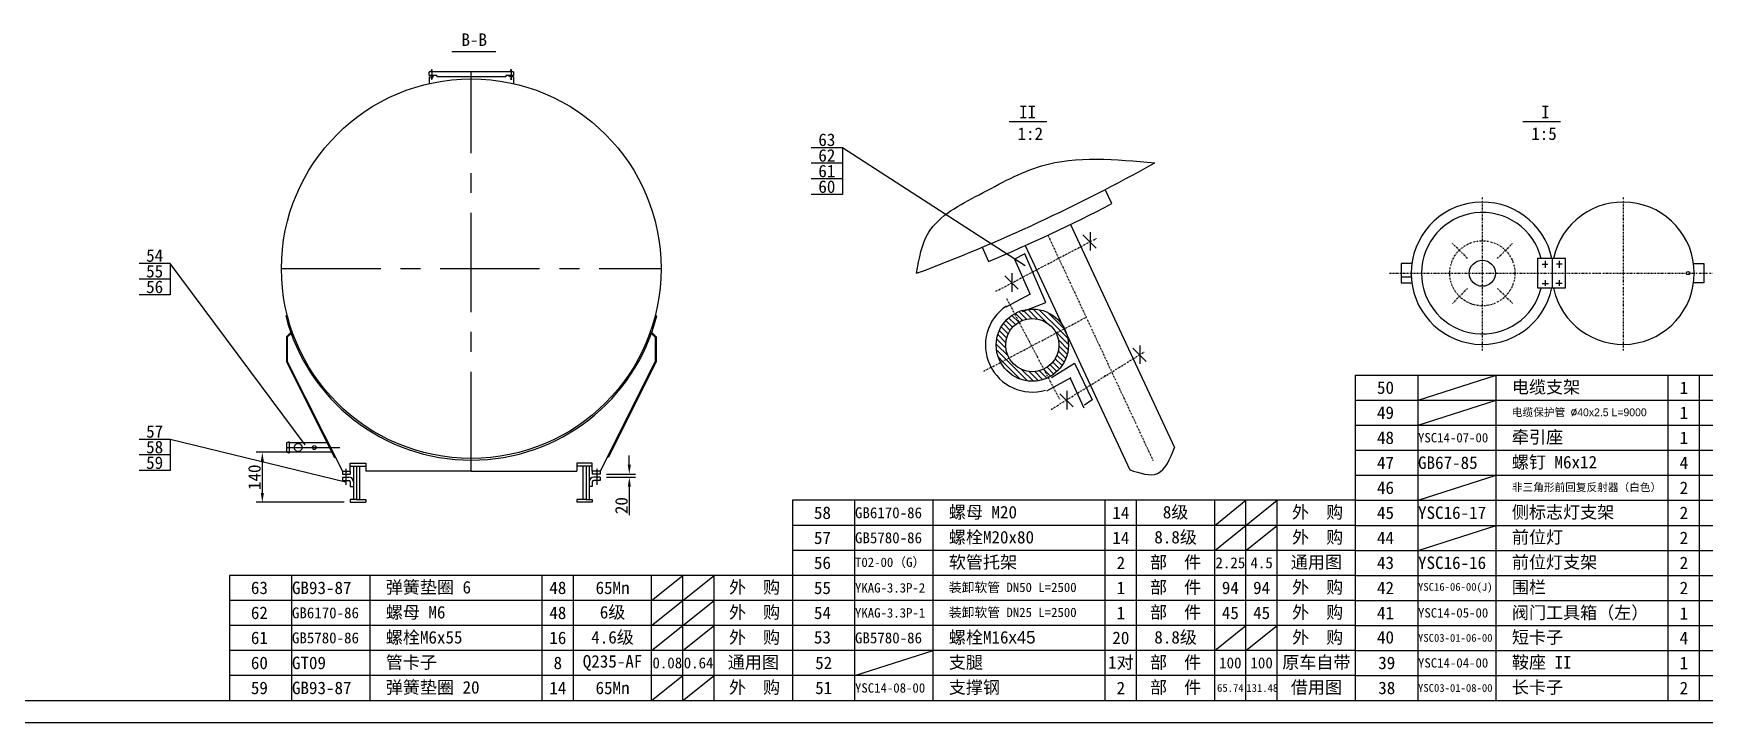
# Model space of a CAD drawing. Extents: x -95531 to 19990, y -17330 to 843.
# Drawn here: x -44969 to -44434, y -8623 to -8403 of the extents above; entities that cross this region are included whole.
import ezdxf

# ---------------------------------------------------------------- set-up
doc = ezdxf.new("R2010")
doc.units = 0
for name, pattern in [('CENTERX2', [101.6, 63.5, -12.7, 12.7, -12.7]), ('DASHDOT', [1, 0.5, -0.25, 0, -0.25]), ('PHANTOM', [63.5, 31.75, -6.35, 6.35, -6.35, 6.35, -6.35])]:
    doc.linetypes.add(name, pattern=pattern)
doc.layers.get('0').update_dxf_attribs({"linetype": 'CONTINUOUS'})
doc.layers.get('DEFPOINTS').update_dxf_attribs({"linetype": 'CONTINUOUS'})
for name, color, linetype in [('1', 5, 'CONTINUOUS'), ('2', 1, 'CONTINUOUS'), ('3', 3, 'DASHDOT'), ('LAYER1', 1, 'CONTINUOUS'), ('LAYER2', 2, 'CONTINUOUS'), ('LAYER3', 5, 'CONTINUOUS'), ('LAYER4', 3, 'PHANTOM'), ('LAYER6', 7, 'CENTERX2')]:
    doc.layers.add(name, color=color, linetype=linetype)
doc.styles.get("Standard").update_dxf_attribs({"font": 'SimSun.ttf', "height": 4})
doc.dimstyles.new('STANDARD$0', dxfattribs={"dimtxt": 5, "dimasz": 3, "dimexe": 2, "dimexo": 2, "dimgap": 0.5, "dimtad": 1, "dimdec": 4, "dimzin": 0, "dimdsep": 46, "dimtxsty": 'Standard', "dimcen": 2, "dimadec": 0, "dimazin": 0, "dimtfac": 1, "dimtdec": 4, "dimtofl": 0, "dimtmove": 0, "dimatfit": 3, "dimfxl": 1, "dimtolj": 1, "dimtzin": 0, "dimarcsym": 0})

# ---------------------------------------------------------------- blocks, each defined once
blk = doc.blocks.new('*X508')
at = {"color": 0}
for p, q in [((523.94, 66.94), (529.27, 72.27)), ((525.1, 66.33), (531.87, 73.11)), ((529.42, 68.89), (533.85, 73.32)), ((532.41, 70.11), (535.53, 73.23)), ((534.34, 70.27), (537.01, 72.94)), ((535.91, 70.07), (538.34, 72.5)), ((537.26, 69.66), (539.54, 71.94)), ((538.44, 69.07), (540.64, 71.27)), ((539.48, 68.34), (541.64, 70.5)), ((540.38, 67.47), (542.53, 69.63)), ((522.53, 62), (526.26, 65.73)), ((522.74, 63.98), (525.1, 66.33)), ((523.58, 66.58), (523.94, 66.94)), ((526.26, 65.73), (526.96, 66.42)), ((541.15, 66.48), (543.34, 68.66)), ((541.79, 65.34), (544.04, 67.6)), ((542.26, 64.05), (544.64, 66.43)), ((542.54, 62.56), (545.12, 65.14)), ((522.62, 60.32), (525.74, 63.44)), ((522.91, 58.84), (525.58, 61.51)), ((523.35, 57.51), (525.77, 59.94)), ((541.84, 58.33), (545.61, 62.1)), ((542.47, 57.19), (545.51, 60.23)), ((542.51, 60.76), (545.45, 63.71)), ((523.91, 56.3), (526.19, 58.59)), ((524.58, 55.21), (526.78, 57.41)), ((525.35, 54.21), (527.51, 56.37)), ((526.22, 53.31), (528.38, 55.47)), ((527.19, 52.51), (529.37, 54.7)), ((528.25, 51.81), (530.31, 53.87)), ((529.42, 51.21), (531.8, 53.59)), ((530.31, 53.87), (530.51, 54.06)), ((533.75, 50.24), (537.52, 54.01)), ((535.62, 50.34), (542.47, 57.19)), ((537.95, 50.91), (543.63, 56.58)), ((543.63, 56.58), (544.94, 57.89)), ((530.71, 50.73), (533.29, 53.31)), ((532.14, 50.4), (535.08, 53.34))]:
    blk.add_line(p, q, dxfattribs=at)
blk = doc.blocks.new('*D525')
at = {"color": 0, "linetype": 'ByBlock'}
for p, q in [((-46600.9, -8536.65), (-46623.15, -8536.65)), ((-46621.15, -8549.65), (-46621.15, -8539.65)), ((-46595.04, -8552.65), (-46623.15, -8552.65))]:
    blk.add_line(p, q, dxfattribs=at)
for points in [[(-46621.65, -8539.65), (-46620.65, -8539.65), (-46621.15, -8536.65)], [(-46621.65, -8549.65), (-46620.65, -8549.65), (-46621.15, -8552.65)]]:
    blk.add_solid(points, dxfattribs=at)
at = {"layer": 'DEFPOINTS', "color": 0, "linetype": 'ByBlock'}
for p in [(-46621.15, -8536.65), (-46598.9, -8536.65), (-46593.04, -8552.65)]:
    blk.add_point(p, dxfattribs=at)
at = {"color": 0, "linetype": 'ByBlock', "insert": (-46623.65, -8544.65), "char_height": 4, "attachment_point": 5, "rotation": 90}
blk.add_mtext('\\A1;140', dxfattribs=at)
blk = doc.blocks.new('*D524')
at = {"color": 0, "linetype": 'ByBlock'}
for p, q in [((-46503.83, -8540.65), (-46503.83, -8537.65)), ((-46511.16, -8543.65), (-46501.83, -8543.65)), ((-46511.16, -8544.65), (-46501.83, -8544.65)), ((-46503.83, -8547.65), (-46503.83, -8556.76))]:
    blk.add_line(p, q, dxfattribs=at)
for points in [[(-46504.33, -8540.65), (-46503.33, -8540.65), (-46503.83, -8543.65)], [(-46504.33, -8547.65), (-46503.33, -8547.65), (-46503.83, -8544.65)]]:
    blk.add_solid(points, dxfattribs=at)
at = {"layer": 'DEFPOINTS', "color": 0, "linetype": 'ByBlock'}
for p in [(-46513.16, -8543.65), (-46513.16, -8544.65), (-46503.83, -8544.65)]:
    blk.add_point(p, dxfattribs=at)
at = {"color": 0, "linetype": 'ByBlock', "insert": (-46506.33, -8553.71), "char_height": 4, "attachment_point": 5, "rotation": 90}
blk.add_mtext('\\A1;20', dxfattribs=at)

msp = doc.modelspace()

# ---------------------------------------------------------------- hatches: boundary and pattern name
at = {"layer": 'LAYER2'}
h = msp.add_hatch(dxfattribs=at)
h.set_pattern_fill('ANSI31', color=256, scale=0.5, style=0)
h.set_pattern_definition([(45, (-45197.3226, -8388.2964), (-1.122532, 1.122532), [])])
h.paths.add_polyline_path([(-44841.19378, -8416.1535), (-44841.19378, -8415.0535), (-44842.08717, -8415.0535), (-44842.08717, -8416.1535)])

# ---------------------------------------------------------------- linework, layer by layer
at = {"layer": '1', "color": 2}
for p, q in [((-44841.00092, -8414.6361), (-44841.40219, -8414.38091)), ((-44841.39131, -8414.62844), (-44840.98034, -8414.38919)), ((-44815.65369, -8414.57981), (-44816.05496, -8414.32462)), ((-44816.04408, -8414.57215), (-44815.63311, -8414.3329)), ((-44841.00092, -8417.33798), (-44841.40219, -8417.0828)), ((-44841.39131, -8417.33032), (-44840.98034, -8417.09108)), ((-44815.65369, -8417.45056), (-44816.05496, -8417.19538)), ((-44816.04408, -8417.4429), (-44815.63311, -8417.20366)), ((-44545.92499, -8560.02423), (-44725.92499, -8560.02423)), ((-44545.92499, -8568.02423), (-44725.92499, -8568.02423)), ((-44545.92499, -8576.02423), (-44725.92499, -8576.02423)), ((-44725.92499, -8584.02423), (-44905.92499, -8584.02423)), ((-44545.92499, -8584.02423), (-44725.92499, -8584.02423)), ((-44725.92499, -8592.02423), (-44905.92499, -8592.02423)), ((-44545.92499, -8592.02423), (-44725.92499, -8592.02423)), ((-44725.92499, -8600.02423), (-44905.92499, -8600.02423)), ((-44545.92499, -8600.02423), (-44725.92499, -8600.02423)), ((-44725.92499, -8608.02423), (-44905.92499, -8608.02423)), ((-44545.92499, -8608.02423), (-44725.92499, -8608.02423)), ((-45259.45906, -8623.08423), (-43998.45906, -8623.08423))]:
    msp.add_line(p, q, dxfattribs=at)
at = {"layer": '1', "color": 1}
for p, q in [((-44842.08717, -8416.1535), (-44842.08717, -8415.0535)), ((-44815.08717, -8415.0535), (-44842.08717, -8415.0535)), ((-44842.08717, -8416.6535), (-44842.08717, -8418.77377)), ((-44842.08717, -8416.6535), (-44840.80553, -8416.6535)), ((-44840.80553, -8416.6535), (-44840.58717, -8416.1535)), ((-44838.58717, -8416.6535), (-44839.58717, -8416.6535)), ((-44817.58717, -8416.6535), (-44838.58717, -8416.6535)), ((-44817.58717, -8416.1535), (-44817.58717, -8416.6535)), ((-44815.08717, -8416.1535), (-44817.58717, -8416.1535)), ((-44816.3688, -8416.6535), (-44816.58717, -8416.1535)), ((-44815.08717, -8416.6535), (-44816.3688, -8416.6535)), ((-44815.08717, -8415.0535), (-44815.08717, -8416.1535)), ((-44815.08717, -8416.6535), (-44815.08717, -8418.77377)), ((-45234.45906, -8616.02423), (-44035.51906, -8616.02423))]:
    msp.add_line(p, q, dxfattribs=at)
at = {"layer": '1'}
for p, q in [((-44628.80535, -8471.35853), (-44633.0435, -8467.12838)), ((-44630.78866, -8466.24648), (-44630.78866, -8472.17165)), ((-44653.75378, -8484.51666), (-44657.99193, -8480.2865)), ((-44655.73708, -8479.40461), (-44655.73708, -8485.32978)), ((-44612.85693, -8507.59601), (-44617.09507, -8503.36585)), ((-44614.84023, -8502.48395), (-44614.84023, -8508.40912)), ((-44636.21051, -8522.1691), (-44640.44866, -8517.93894)), ((-44638.19381, -8517.05705), (-44638.19381, -8522.98222))]:
    msp.add_line(p, q, dxfattribs=at)
msp.add_circle((-44505.36928, -8479.41765), 4.16667, dxfattribs=at)
at = {"layer": '2', "color": 5}
for p, q in [((-44656.68573, -8430.88157), (-44644.57153, -8430.88157)), ((-44492.46514, -8430.88157), (-44480.35095, -8430.88157))]:
    msp.add_line(p, q, dxfattribs=at)
at = {"layer": '3'}
for p, q in [((-44505.36928, -8455.25229), (-44505.36928, -8504.26503)), ((-44460.37335, -8455.25229), (-44460.37335, -8504.26503)), ((-44644.25734, -8467.2382), (-44610.65982, -8539.28832)), ((-44660.87408, -8485.18922), (-44628.69651, -8468.24842)), ((-44510.11839, -8474.65981), (-44514.92744, -8469.85076)), ((-44500.50067, -8474.65981), (-44495.69162, -8469.85076)), ((-44535.06523, -8479.41765), (-44431.88894, -8479.41765)), ((-44657.48639, -8487.47997), (-44640.54559, -8519.65754)), ((-44510.11839, -8484.27753), (-44514.92744, -8489.08658)), ((-44500.50067, -8484.27753), (-44495.69162, -8489.08658)), ((-44664.73514, -8510.7283), (-44632.01131, -8493.4999)), ((-44643.1941, -8522.95306), (-44613.49172, -8504.60052))]:
    msp.add_line(p, q, dxfattribs=at)
msp.add_circle((-44505.36928, -8479.41765), 10.41667, dxfattribs=at)
at = {"layer": 'LAYER1'}
for p, q in [((-44839.58717, -8416.1535), (-44842.08717, -8416.1535)), ((-44839.58717, -8416.1535), (-44839.58717, -8416.6535)), ((-44709.91903, -8439.26912), (-44719.91903, -8439.26912)), ((-44709.91903, -8444.26912), (-44719.91903, -8444.26912)), ((-44709.91903, -8449.26912), (-44719.91903, -8449.26912)), ((-44709.91903, -8454.26912), (-44719.91903, -8454.26912)), ((-44623.76835, -8457.17271), (-44625.97295, -8452.6838)), ((-44637.03093, -8463.80567), (-44603.74813, -8535.18088)), ((-44665.29729, -8471.10788), (-44663.23078, -8475.6628)), ((-44651.63572, -8473.25514), (-44655.17172, -8475.01981)), ((-44644.91734, -8488.78419), (-44651.63572, -8473.25514)), ((-44651.53186, -8470.56757), (-44618.08261, -8542.29971)), ((-44924.81645, -8476.29265), (-44934.81645, -8476.29265)), ((-44649.86775, -8486.31367), (-44654.81812, -8475.01981)), ((-44527.94379, -8476.26566), (-44531.27684, -8476.26566)), ((-44531.27684, -8476.26566), (-44531.27684, -8482.47149)), ((-44486.25576, -8476.46585), (-44484.45066, -8476.46585)), ((-44485.25293, -8475.46491), (-44485.25293, -8477.66698)), ((-44483.0467, -8474.74718), (-44483.0467, -8484.10015)), ((-44479.83764, -8476.46585), (-44481.64274, -8476.46585)), ((-44480.84047, -8475.46491), (-44480.84047, -8477.66698)), ((-44437.84276, -8476.26566), (-44434.50971, -8476.26566)), ((-44434.50971, -8476.26566), (-44434.50971, -8482.47149)), ((-44924.81645, -8481.29265), (-44934.81645, -8481.29265)), ((-44531.30647, -8480.58472), (-44528.06496, -8480.58472)), ((-44531.27684, -8482.47149), (-44527.86721, -8482.47149)), ((-44486.25576, -8482.67168), (-44484.2501, -8482.67168)), ((-44485.25293, -8481.67074), (-44485.25293, -8483.47243)), ((-44479.83764, -8482.67168), (-44481.8433, -8482.67168)), ((-44480.84047, -8481.67074), (-44480.84047, -8483.47243)), ((-44434.50971, -8482.47149), (-44437.91934, -8482.47149)), ((-44924.81645, -8486.29265), (-44934.81645, -8486.29265)), ((-44657.64695, -8490.19592), (-44649.86775, -8485.96073)), ((-44652.34293, -8491.60765), (-44644.91734, -8488.78419)), ((-44887.4046, -8492.9535), (-44887.88909, -8493.07706)), ((-44769.76974, -8492.9535), (-44769.28524, -8493.07706)), ((-44886.39227, -8498.44137), (-44887.71757, -8499.76667)), ((-44887.71757, -8499.76667), (-44887.71757, -8507.72484)), ((-44886.18013, -8498.6535), (-44887.41757, -8499.89094)), ((-44887.41757, -8499.89094), (-44887.41757, -8507.6535)), ((-44770.9942, -8498.6535), (-44769.75676, -8499.89094)), ((-44770.78207, -8498.44137), (-44769.45676, -8499.76667)), ((-44769.75676, -8499.89094), (-44769.75676, -8507.6535)), ((-44769.45676, -8499.76667), (-44769.45676, -8507.72484)), ((-44887.71757, -8507.72484), (-44872.29309, -8538.32373)), ((-44887.41757, -8507.6535), (-44869.77455, -8542.6535)), ((-44769.75676, -8507.6535), (-44787.39978, -8542.6535)), ((-44769.45676, -8507.72484), (-44784.88124, -8538.32373)), ((-44643.14936, -8512.78363), (-44635.72377, -8508.19552)), ((-44635.72377, -8508.19552), (-44630.06615, -8519.84231)), ((-44644.56373, -8517.01885), (-44636.78453, -8512.78363)), ((-44637.14375, -8512.9792), (-44632.74675, -8522.40861)), ((-44625.92499, -8512.2828), (-44625.92499, -8512.02423)), ((-44545.92499, -8616.02423), (-44545.92499, -8512.02423)), ((-44525.92499, -8616.02423), (-44525.92499, -8512.02423)), ((-44500.92499, -8616.02423), (-44500.92499, -8512.02423)), ((-44445.92499, -8616.02423), (-44445.92499, -8512.02423)), ((-44435.92499, -8616.02423), (-44435.92499, -8512.02423)), ((-44630.06615, -8519.84231), (-44632.54137, -8521.60696)), ((-44924.81645, -8532.52711), (-44934.81645, -8532.52711)), ((-44886.81757, -8533.3535), (-44887.71757, -8533.6535)), ((-44887.71757, -8533.6535), (-44887.71757, -8536.6535)), ((-44886.81757, -8536.9535), (-44887.71757, -8536.6535)), ((-44886.81757, -8533.4535), (-44886.81757, -8533.3535)), ((-44886.81757, -8533.6535), (-44886.81757, -8533.4535)), ((-44886.81757, -8533.6535), (-44886.81757, -8536.6535)), ((-44874.64729, -8533.6535), (-44886.81757, -8533.6535)), ((-44873.13503, -8536.6535), (-44886.81757, -8536.6535)), ((-44886.81757, -8536.6535), (-44886.81757, -8536.8535)), ((-44886.81757, -8536.8535), (-44886.81757, -8536.9535)), ((-44924.81645, -8537.52711), (-44934.81645, -8537.52711)), ((-44924.81645, -8542.52711), (-44934.81645, -8542.52711)), ((-44872.29309, -8538.32373), (-44872.0252, -8538.18869)), ((-44869.77455, -8542.6535), (-44869.77455, -8543.6535)), ((-44869.77455, -8542.6535), (-44867.27455, -8542.6535)), ((-44867.27455, -8540.1535), (-44862.27455, -8540.1535)), ((-44867.27455, -8542.6535), (-44867.27455, -8540.1535)), ((-44867.27455, -8541.0535), (-44866.52455, -8541.0535)), ((-44867.27455, -8541.0535), (-44862.27455, -8541.0535)), ((-44867.27455, -8542.6535), (-44867.27455, -8543.6535)), ((-44866.52455, -8541.0535), (-44866.27455, -8541.0535)), ((-44866.27455, -8541.0535), (-44866.27455, -8551.7535)), ((-44865.27455, -8541.0535), (-44865.27455, -8551.7535)), ((-44864.27455, -8541.0535), (-44864.27455, -8551.7535)), ((-44862.27455, -8540.1535), (-44862.27455, -8542.6535)), ((-44828.58717, -8542.6535), (-44862.27455, -8542.6535)), ((-44828.58717, -8542.6535), (-44794.89978, -8542.6535)), ((-44789.89978, -8540.1535), (-44794.89978, -8540.1535)), ((-44794.89978, -8540.1535), (-44794.89978, -8542.6535)), ((-44789.89978, -8541.0535), (-44794.89978, -8541.0535)), ((-44792.89978, -8541.0535), (-44792.89978, -8551.7535)), ((-44791.89978, -8541.0535), (-44791.89978, -8551.7535)), ((-44790.64978, -8541.0535), (-44790.89978, -8541.0535)), ((-44790.89978, -8541.0535), (-44790.89978, -8551.7535)), ((-44789.89978, -8541.0535), (-44790.64978, -8541.0535)), ((-44789.89978, -8542.6535), (-44789.89978, -8540.1535)), ((-44787.39978, -8542.6535), (-44789.89978, -8542.6535)), ((-44789.89978, -8542.6535), (-44789.89978, -8543.6535)), ((-44787.39978, -8542.6535), (-44787.39978, -8543.6535)), ((-44784.88124, -8538.32373), (-44785.14913, -8538.18869)), ((-44869.77455, -8543.6535), (-44867.27455, -8543.6535)), ((-44869.77455, -8544.6535), (-44867.77455, -8544.6535)), ((-44869.77455, -8544.6535), (-44869.77455, -8545.6535)), ((-44869.77455, -8545.6535), (-44867.77455, -8545.6535)), ((-44867.27455, -8546.1535), (-44867.27455, -8547.59148)), ((-44867.27455, -8547.59148), (-44866.27455, -8547.59148)), ((-44789.89978, -8547.59148), (-44790.89978, -8547.59148)), ((-44787.39978, -8543.6535), (-44789.89978, -8543.6535)), ((-44789.89978, -8546.1535), (-44789.89978, -8547.59148)), ((-44787.39978, -8544.6535), (-44789.39978, -8544.6535)), ((-44787.39978, -8545.6535), (-44789.39978, -8545.6535)), ((-44787.39978, -8544.6535), (-44787.39978, -8545.6535)), ((-44865.27455, -8551.7535), (-44867.27455, -8551.7535)), ((-44867.27455, -8551.7535), (-44867.27455, -8552.6535)), ((-44867.27455, -8552.6535), (-44862.27455, -8552.6535)), ((-44865.27455, -8551.7535), (-44862.27455, -8551.7535)), ((-44862.27455, -8551.7535), (-44862.27455, -8552.6535)), ((-44794.89978, -8551.7535), (-44794.89978, -8552.6535)), ((-44791.89978, -8551.7535), (-44794.89978, -8551.7535)), ((-44789.89978, -8552.6535), (-44794.89978, -8552.6535)), ((-44791.89978, -8551.7535), (-44789.89978, -8551.7535)), ((-44789.89978, -8551.7535), (-44789.89978, -8552.6535)), ((-44725.92499, -8552.02423), (-44725.92499, -8616.02423)), ((-44545.92499, -8552.02423), (-44725.92499, -8552.02423)), ((-44705.92499, -8616.02423), (-44705.92499, -8552.02423)), ((-44680.92499, -8616.02423), (-44680.92499, -8552.02423)), ((-44625.92499, -8616.02423), (-44625.92499, -8552.02423)), ((-44615.92499, -8616.02423), (-44615.92499, -8552.02423)), ((-44590.92499, -8616.02423), (-44590.92499, -8552.02423)), ((-44580.92499, -8616.02423), (-44580.92499, -8552.02423)), ((-44570.92499, -8616.02423), (-44570.92499, -8552.02423)), ((-44905.92499, -8576.02423), (-44905.92499, -8616.02423)), ((-44725.92499, -8576.02423), (-44905.92499, -8576.02423)), ((-44885.92499, -8616.02423), (-44885.92499, -8576.02423)), ((-44860.92499, -8616.02423), (-44860.92499, -8576.02423)), ((-44805.92499, -8616.02423), (-44805.92499, -8576.02423)), ((-44795.92499, -8616.02423), (-44795.92499, -8576.02423)), ((-44770.92499, -8616.02423), (-44770.92499, -8576.02423)), ((-44760.92499, -8616.02423), (-44760.92499, -8576.02423)), ((-44750.92499, -8616.02423), (-44750.92499, -8576.02423))]:
    msp.add_line(p, q, dxfattribs=at)
at = {"layer": 'LAYER1', "color": 1}
for p, q in [((-44545.92499, -8512.02423), (-44365.92499, -8512.02423)), ((-44545.92499, -8536.02423), (-44365.92499, -8536.02423))]:
    msp.add_line(p, q, dxfattribs=at)
at = {"layer": 'LAYER1', "color": 2}
for p, q in [((-44545.92499, -8520.02423), (-44365.92499, -8520.02423)), ((-44545.92499, -8528.02423), (-44365.92499, -8528.02423)), ((-44545.92499, -8536.02423), (-44365.92499, -8536.02423)), ((-44545.92499, -8536.02423), (-44365.92499, -8536.02423)), ((-44545.92499, -8544.02423), (-44365.92499, -8544.02423)), ((-44545.92499, -8552.02423), (-44365.92499, -8552.02423)), ((-44545.92499, -8560.02423), (-44365.92499, -8560.02423)), ((-44545.92499, -8568.02423), (-44365.92499, -8568.02423)), ((-44545.92499, -8576.02423), (-44365.92499, -8576.02423)), ((-44545.92499, -8584.02423), (-44365.92499, -8584.02423)), ((-44545.92499, -8592.02423), (-44365.92499, -8592.02423)), ((-44545.92499, -8600.02423), (-44365.92499, -8600.02423)), ((-44545.92499, -8608.02423), (-44365.92499, -8608.02423))]:
    msp.add_line(p, q, dxfattribs=at)
at = {"layer": 'LAYER1'}
msp.add_lwpolyline([(-44487.68382, -8474.74718), (-44487.68382, -8484.10015), (-44478.75941, -8484.10015), (-44478.75941, -8474.74718)], close=True, dxfattribs=at)
for centre, radius in [((-44828.58717, -8477.9535), 60.7), ((-44439.53743, -8479.3864), 0.56797), ((-44649.22897, -8502.39953), 11.54336), ((-44649.22897, -8502.39953), 8.49899), ((-44883.9324, -8535.1535), 1.25), ((-44878.78939, -8535.1535), 0.625)]:
    msp.add_circle(centre, radius, dxfattribs=at)
for centre, radius, start, end in [((-44881.87446, -7957.66665), 557.25, 290.5559602, 299.1916874), ((-44881.87446, -7957.66665), 562.25, 292.8843734, 297.3264243), ((-44505.36928, -8479.41765), 22.75, 11.8467856, 348.1222388), ((-44460.37335, -8479.41765), 22.75, 191.8777612, 168.1532144), ((-44505.36928, -8479.41765), 19.41667, 13.9183617, 346.0450428), ((-44828.58717, -8477.9535), 61.2, 194.3069746, 345.6930254), ((-44649.22897, -8502.39953), 15, 123.6182689, 286.3817311), ((-44867.77455, -8546.1535), 1.5, 0, 90), ((-44867.77455, -8546.1535), 0.5, 0, 90), ((-44789.39978, -8546.1535), 1.5, 90, 180), ((-44789.39978, -8546.1535), 0.5, 90, 180)]:
    msp.add_arc(centre, radius, start, end, dxfattribs=at)
at = {"layer": 'LAYER2'}
for points in [[(-44686.21169, -8479.43638), (-44682.33289, -8466.31448), (-44666.2072, -8454.31578), (-44646.25511, -8445.08274), (-44610.08524, -8444.14191)], [(-44618.08261, -8542.29971), (-44609.25166, -8543.44901), (-44603.74813, -8535.18088)]]:
    msp.add_spline(points, degree=3, dxfattribs=at)
at = {"layer": 'LAYER3'}
for p, q in [((-44834.81943, -8408.48329), (-44820.72397, -8408.48329)), ((-44651.5108, -8477.06406), (-44709.91903, -8439.26912)), ((-44709.91903, -8439.26912), (-44709.91903, -8454.26912)), ((-44881.6595, -8534.27098), (-44924.81645, -8476.29265)), ((-44924.81645, -8476.29265), (-44924.81645, -8486.29265)), ((-44525.92499, -8520.02423), (-44500.92499, -8512.02423)), ((-44525.92499, -8528.02423), (-44500.92499, -8520.02423)), ((-44868.80419, -8546.19825), (-44924.81645, -8532.52711)), ((-44924.81645, -8532.52711), (-44924.81645, -8542.52711)), ((-44525.92499, -8552.02423), (-44500.92499, -8544.02423)), ((-44590.92499, -8568.02423), (-44570.92499, -8552.02423)), ((-44590.92499, -8568.02423), (-44570.92499, -8552.02423)), ((-44590.92499, -8560.02423), (-44580.92499, -8552.02423)), ((-44580.92499, -8568.02423), (-44570.92499, -8560.02423)), ((-44525.92499, -8568.02423), (-44500.92499, -8560.02423)), ((-44770.92499, -8592.02423), (-44750.92499, -8576.02423)), ((-44770.92499, -8584.02423), (-44760.92499, -8576.02423)), ((-44770.92499, -8600.02423), (-44750.92499, -8584.02423)), ((-44760.92499, -8600.02423), (-44750.92499, -8592.02423)), ((-44590.92499, -8600.02423), (-44580.92499, -8592.02423)), ((-44580.92499, -8600.02423), (-44570.92499, -8592.02423)), ((-44705.92499, -8608.02423), (-44680.92499, -8600.02423)), ((-44770.92499, -8616.02423), (-44760.92499, -8608.02423)), ((-44760.92499, -8616.02423), (-44750.92499, -8608.02423))]:
    msp.add_line(p, q, dxfattribs=at)
at = {"layer": 'LAYER4'}
for p, q in [((-44868.67994, -8541.93701), (-44868.67994, -8547.07627)), ((-44788.49439, -8541.93701), (-44788.49439, -8547.07627))]:
    msp.add_line(p, q, dxfattribs=at)
at = {"layer": 'LAYER6', "ltscale": 0.5}
for p, q in [((-44841.19378, -8414.27644), (-44841.19378, -8417.39967)), ((-44815.84655, -8414.24653), (-44815.84655, -8417.60782)), ((-44828.58717, -8542.6535), (-44828.58717, -8415.0535)), ((-44889.28717, -8477.9535), (-44767.88717, -8477.9535)), ((-44887.71757, -8535.1535), (-44870.59667, -8535.1535))]:
    msp.add_line(p, q, dxfattribs=at)

# ---------------------------------------------------------------- block references
at = {"layer": 'LAYER2', "xscale": -1}
msp.add_blockref('*X508', (-44115.15617, -8564.17564), dxfattribs=at)

# ---------------------------------------------------------------- texts
at = {"layer": 'LAYER3'}
for s, insert, char_height, width, attachment_point in [('B-B', (-44831.721, -8402.73993), 4, 38.0112, 1), ('II', (-44653.46457, -8425.84681), 4, 29.5768, 1), ('I', (-44486.57571, -8425.84681), 4, 29.5768, 1), ('63', (-44714.91903, -8436.76912), 4, 10, 5), ('1:2', (-44653.96193, -8432.80566), 4, 24.6926, 1), ('1:5', (-44489.74135, -8432.80566), 4, 24.6926, 1), ('62', (-44714.91903, -8441.76912), 4, 10, 5), ('61', (-44714.91903, -8446.76912), 4, 10, 5), ('60', (-44714.91903, -8451.76912), 4, 10, 5), ('54', (-44929.81645, -8473.79265), 4, 10, 5), ('55', (-44929.81645, -8478.79265), 4, 10, 5), ('56', (-44929.81645, -8483.79265), 4, 10, 5), ('50', (-44536.33091, -8516.02428), 4, 20, 5), ('电缆支架', (-44495.92499, -8516.02423), 4, 50, 4), ('1', (-44440.92499, -8516.02423), 4, 10, 5), ('49', (-44536.33091, -8524.02428), 4, 20, 5), ('电缆保护管 \\Ftxt.shx;%%c\\fￋￎￌ￥|b0|i0|c134|p2;40x2.5 L=9000', (-44495.92499, -8524.02423), 2.5, 50, 4), ('1', (-44440.92499, -8524.02423), 4, 10, 5), ('57', (-44929.81645, -8530.02711), 4, 10, 5), ('48', (-44536.33091, -8532.02428), 4, 20, 5), ('YSC14-07-00', (-44525.92499, -8532.02423), 3, 25, 4), ('牵引座', (-44495.92499, -8532.02423), 4, 50, 4), ('1', (-44440.92499, -8532.02423), 4, 10, 5), ('58', (-44929.81645, -8535.02711), 4, 10, 5), ('螺钉 M6x12', (-44495.92499, -8540.02423), 4, 50, 4), ('59', (-44929.81645, -8540.02711), 4, 10, 5), ('47', (-44536.33091, -8540.02428), 4, 20, 5), ('GB67-85', (-44525.92499, -8540.02423), 4, 25, 4), ('4', (-44440.92499, -8540.02423), 4, 10, 5), ('46', (-44536.33091, -8548.02428), 4, 20, 5), ('非三角形前回复反射器（白色）', (-44495.92499, -8548.02423), 2.5, 50, 4), ('2', (-44440.92499, -8548.02423), 4, 10, 5), ('螺母 M20', (-44675.92499, -8556.02423), 4, 50, 4), ('8级', (-44603.42499, -8556.02423), 4, 25, 5), ('外  购', (-44558.01909, -8556.02418), 4, 25, 5), ('侧标志灯支架', (-44495.92499, -8556.02423), 4, 50, 4), ('58', (-44716.33091, -8556.02428), 4, 20, 5), ('GB6170-86', (-44705.92499, -8556.02423), 3.5, 25, 4), ('14', (-44620.92499, -8556.02423), 4, 10, 5), ('45', (-44536.33091, -8556.02428), 4, 20, 5), ('YSC16-17', (-44525.92499, -8556.02423), 4, 25, 4), ('2', (-44440.92499, -8556.02423), 4, 10, 5), ('57', (-44716.33091, -8564.02428), 4, 20, 5), ('GB5780-86', (-44705.92499, -8564.02423), 3.5, 25, 4), ('螺栓M20x80', (-44675.92499, -8564.02423), 4, 50, 4), ('14', (-44620.92499, -8564.02423), 4, 10, 5), ('8.8级', (-44603.42499, -8564.02423), 4, 25, 5), ('外  购', (-44558.01909, -8564.02423), 4, 25, 5), ('44', (-44536.33091, -8564.02428), 4, 20, 5), ('前位灯', (-44495.92499, -8564.02423), 4, 50, 4), ('2', (-44440.92499, -8564.02423), 4, 10, 5), ('软管托架', (-44675.92499, -8572.02423), 4, 50, 4), ('部  件', (-44603.42499, -8572.02423), 4, 25, 5), ('通用图', (-44558.42499, -8572.02423), 4, 25, 5), ('前位灯支架', (-44495.92499, -8572.02423), 4, 50, 4), ('56', (-44716.33091, -8572.02428), 4, 20, 5), ('T02-00（G）', (-44705.92499, -8572.02423), 3, 25, 4), ('2', (-44620.92499, -8572.02423), 4, 10, 5), ('2.25', (-44585.92499, -8572.02423), 3.5, 10, 5), ('4.5', (-44575.92499, -8572.02423), 3.5, 10, 5), ('43', (-44536.33091, -8572.02428), 4, 20, 5), ('YSC16-16', (-44525.92499, -8572.02423), 4, 25, 4), ('2', (-44440.92499, -8572.02423), 4, 10, 5), ('63', (-44896.33091, -8580.02428), 4, 20, 5), ('GB93-87', (-44885.92499, -8580.02423), 4, 25, 4), ('弹簧垫圈 6', (-44855.92499, -8580.02423), 4, 50, 4), ('48', (-44800.92499, -8580.02423), 4, 10, 5), ('65Mn', (-44783.42499, -8580.02423), 4, 25, 5), ('外  购', (-44738.01909, -8580.02413), 4, 25, 5), ('55', (-44716.33091, -8580.02428), 4, 20, 5), ('YKAG-3.3P-2', (-44705.92499, -8580.02423), 3, 25, 4), ('装卸软管 DN50 L=2500', (-44675.92499, -8580.02423), 3, 50, 4), ('1', (-44620.92499, -8580.02423), 4, 10, 5), ('部  件', (-44603.42499, -8580.02423), 4, 25, 5), ('94', (-44585.92499, -8580.02423), 4, 10, 5), ('94', (-44575.92499, -8580.02423), 4, 10, 5), ('外  购', (-44558.01909, -8580.02423), 4, 25, 5), ('42', (-44536.33091, -8580.02428), 4, 20, 5), ('YSC16-06-00(J)', (-44525.92499, -8580.02423), 2.5, 25, 4), ('围栏', (-44495.92499, -8580.02423), 4, 50, 4), ('2', (-44440.92499, -8580.02423), 4, 10, 5), ('螺母 M6', (-44855.92499, -8588.02423), 4, 50, 4), ('6级', (-44783.42499, -8588.02423), 4, 25, 5), ('外  购', (-44738.01909, -8588.02413), 4, 25, 5), ('部  件', (-44603.42499, -8588.02423), 4, 25, 5), ('外  购', (-44558.01909, -8588.02423), 4, 25, 5), ('阀门工具箱（左）', (-44495.92499, -8588.19796), 4, 50, 4), ('62', (-44896.33091, -8588.02428), 4, 20, 5), ('GB6170-86', (-44885.92499, -8588.02423), 3.5, 25, 4), ('48', (-44800.92499, -8588.02423), 4, 10, 5), ('54', (-44716.33091, -8588.02428), 4, 20, 5), ('YKAG-3.3P-1', (-44705.92499, -8588.02423), 3, 25, 4), ('装卸软管 DN25 L=2500', (-44675.92499, -8588.02423), 3, 50, 4), ('1', (-44620.92499, -8588.02423), 4, 10, 5), ('45', (-44585.92499, -8588.02423), 4, 10, 5), ('45', (-44575.92499, -8588.02423), 4, 10, 5), ('41', (-44536.33091, -8588.02428), 4, 20, 5), ('YSC14-05-00', (-44525.92499, -8588.02423), 3, 25, 4), ('1', (-44440.92499, -8588.19796), 4, 10, 5), ('61', (-44896.33091, -8596.02428), 4, 20, 5), ('GB5780-86', (-44885.92499, -8596.02423), 3.5, 25, 4), ('螺栓M6x55', (-44855.92499, -8596.02423), 4, 50, 4), ('16', (-44800.92499, -8596.02423), 4, 10, 5), ('4.6级', (-44783.42499, -8596.02423), 4, 25, 5), ('外  购', (-44738.01909, -8596.02413), 4, 25, 5), ('53', (-44716.33091, -8595.85056), 4, 20, 5), ('GB5780-86', (-44705.92499, -8596.02423), 3.5, 25, 4), ('螺栓M16\\fￋￎￌ￥|b0|i0|c0|p2;x\\fￋￎￌ￥|b0|i0|c134|p2;45', (-44675.92499, -8596.02423), 4, 50, 4), ('20', (-44620.92499, -8596.02423), 4, 10, 5), ('8.8级', (-44603.42499, -8596.02423), 4, 25, 5), ('外  购', (-44558.01909, -8596.02423), 4, 25, 5), ('40', (-44536.33091, -8595.85056), 4, 20, 5), ('YSC03-01-06-00', (-44525.92499, -8596.02423), 2.5, 25, 4), ('短卡子', (-44495.92499, -8596.02423), 4, 50, 4), ('4', (-44440.92499, -8596.02423), 4, 10, 5), ('管卡子', (-44855.92499, -8604.02423), 4, 50, 4), ('Q235-AF', (-44783.42499, -8604.02423), 4, 25, 5), ('通用图', (-44738.42499, -8604.02423), 4, 25, 5), ('支腿', (-44675.92499, -8604.02423), 4, 50, 4), ('1对', (-44620.92499, -8604.02423), 4, 10, 5), ('部  件', (-44603.42499, -8604.02423), 4, 25, 5), ('原车自带', (-44558.42499, -8604.02423), 4, 25, 5), ('鞍座 II', (-44495.92499, -8604.02423), 4, 50, 4), ('60', (-44896.33091, -8604.02428), 4, 20, 5), ('GT09', (-44885.92499, -8604.02423), 4, 25, 4), ('8', (-44800.92499, -8604.02423), 4, 10, 5), ('0.08', (-44765.92499, -8604.02423), 3.5, 10, 5), ('0.64', (-44755.92499, -8604.02423), 3.5, 10, 5), ('52', (-44715.92499, -8604.02423), 4, 20, 5), ('100', (-44585.92499, -8604.02423), 3.5, 10, 5), ('100', (-44575.92499, -8604.02423), 3.5, 10, 5), ('39', (-44535.92499, -8604.02423), 4, 20, 5), ('YSC14-04-00', (-44525.92499, -8604.02423), 3, 25, 4), ('1', (-44440.92499, -8604.02423), 4, 10, 5), ('59', (-44896.33091, -8612.02428), 4, 20, 5), ('GB93-87', (-44885.92499, -8612.02423), 4, 25, 4), ('弹簧垫圈 20', (-44855.92499, -8612.02423), 4, 50, 4), ('14', (-44800.92499, -8612.02423), 4, 10, 5), ('65Mn', (-44783.42499, -8612.02423), 4, 25, 5), ('外  购', (-44738.01909, -8612.02413), 4, 25, 5), ('51', (-44715.92499, -8612.02423), 4, 20, 5), ('YSC14-08-00', (-44705.92499, -8612.02423), 3, 25, 4), ('支撑钢', (-44675.92499, -8612.02423), 4, 50, 4), ('2', (-44620.92499, -8612.02423), 4, 10, 5), ('部  件', (-44603.42499, -8612.02423), 4, 25, 5), ('65.74', (-44585.92499, -8612.02423), 2.5, 10, 5), ('131.48', (-44575.72204, -8612.02423), 2.5, 10.4059, 5), ('借用图', (-44558.42499, -8612.02418), 4, 25, 5), ('38', (-44535.92499, -8612.02423), 4, 20, 5), ('YSC03-01-08-00', (-44525.92499, -8612.02423), 2.5, 25, 4), ('长卡子', (-44495.92499, -8612.02423), 4, 50, 4), ('2', (-44440.92499, -8612.02423), 4, 10, 5)]:
    msp.add_mtext(s, dxfattribs=dict(at, insert=insert, char_height=char_height, width=width, attachment_point=attachment_point))

# ---------------------------------------------------------------- dimensions: what is measured, and where the dimension line sits
dim = msp.add_linear_dim(base=(-44895.38519, -8536.6535), p1=(-44867.27455, -8552.6535), p2=(-44873.13503, -8536.6535), angle=90, text='140', dimstyle='STANDARD$0', dxfattribs=at)
dim.commit()
dim.dimension.update_dxf_attribs({"geometry": '*D525', "text_midpoint": (-44895.38519, -8544.6535), "dimtype": 160, "insert": (1725.76156, 0)})
dim = msp.add_linear_dim(base=(-44778.0733, -8544.6535), p1=(-44787.39978, -8543.6535), p2=(-44787.39978, -8544.6535), angle=90, text='20', dimstyle='STANDARD$0', dxfattribs=at)
dim.commit()
dim.dimension.update_dxf_attribs({"geometry": '*D524', "text_midpoint": (-44780.5733, -8553.70906), "insert": (1725.76156, 0)})

doc.saveas('drawing.dxf')
